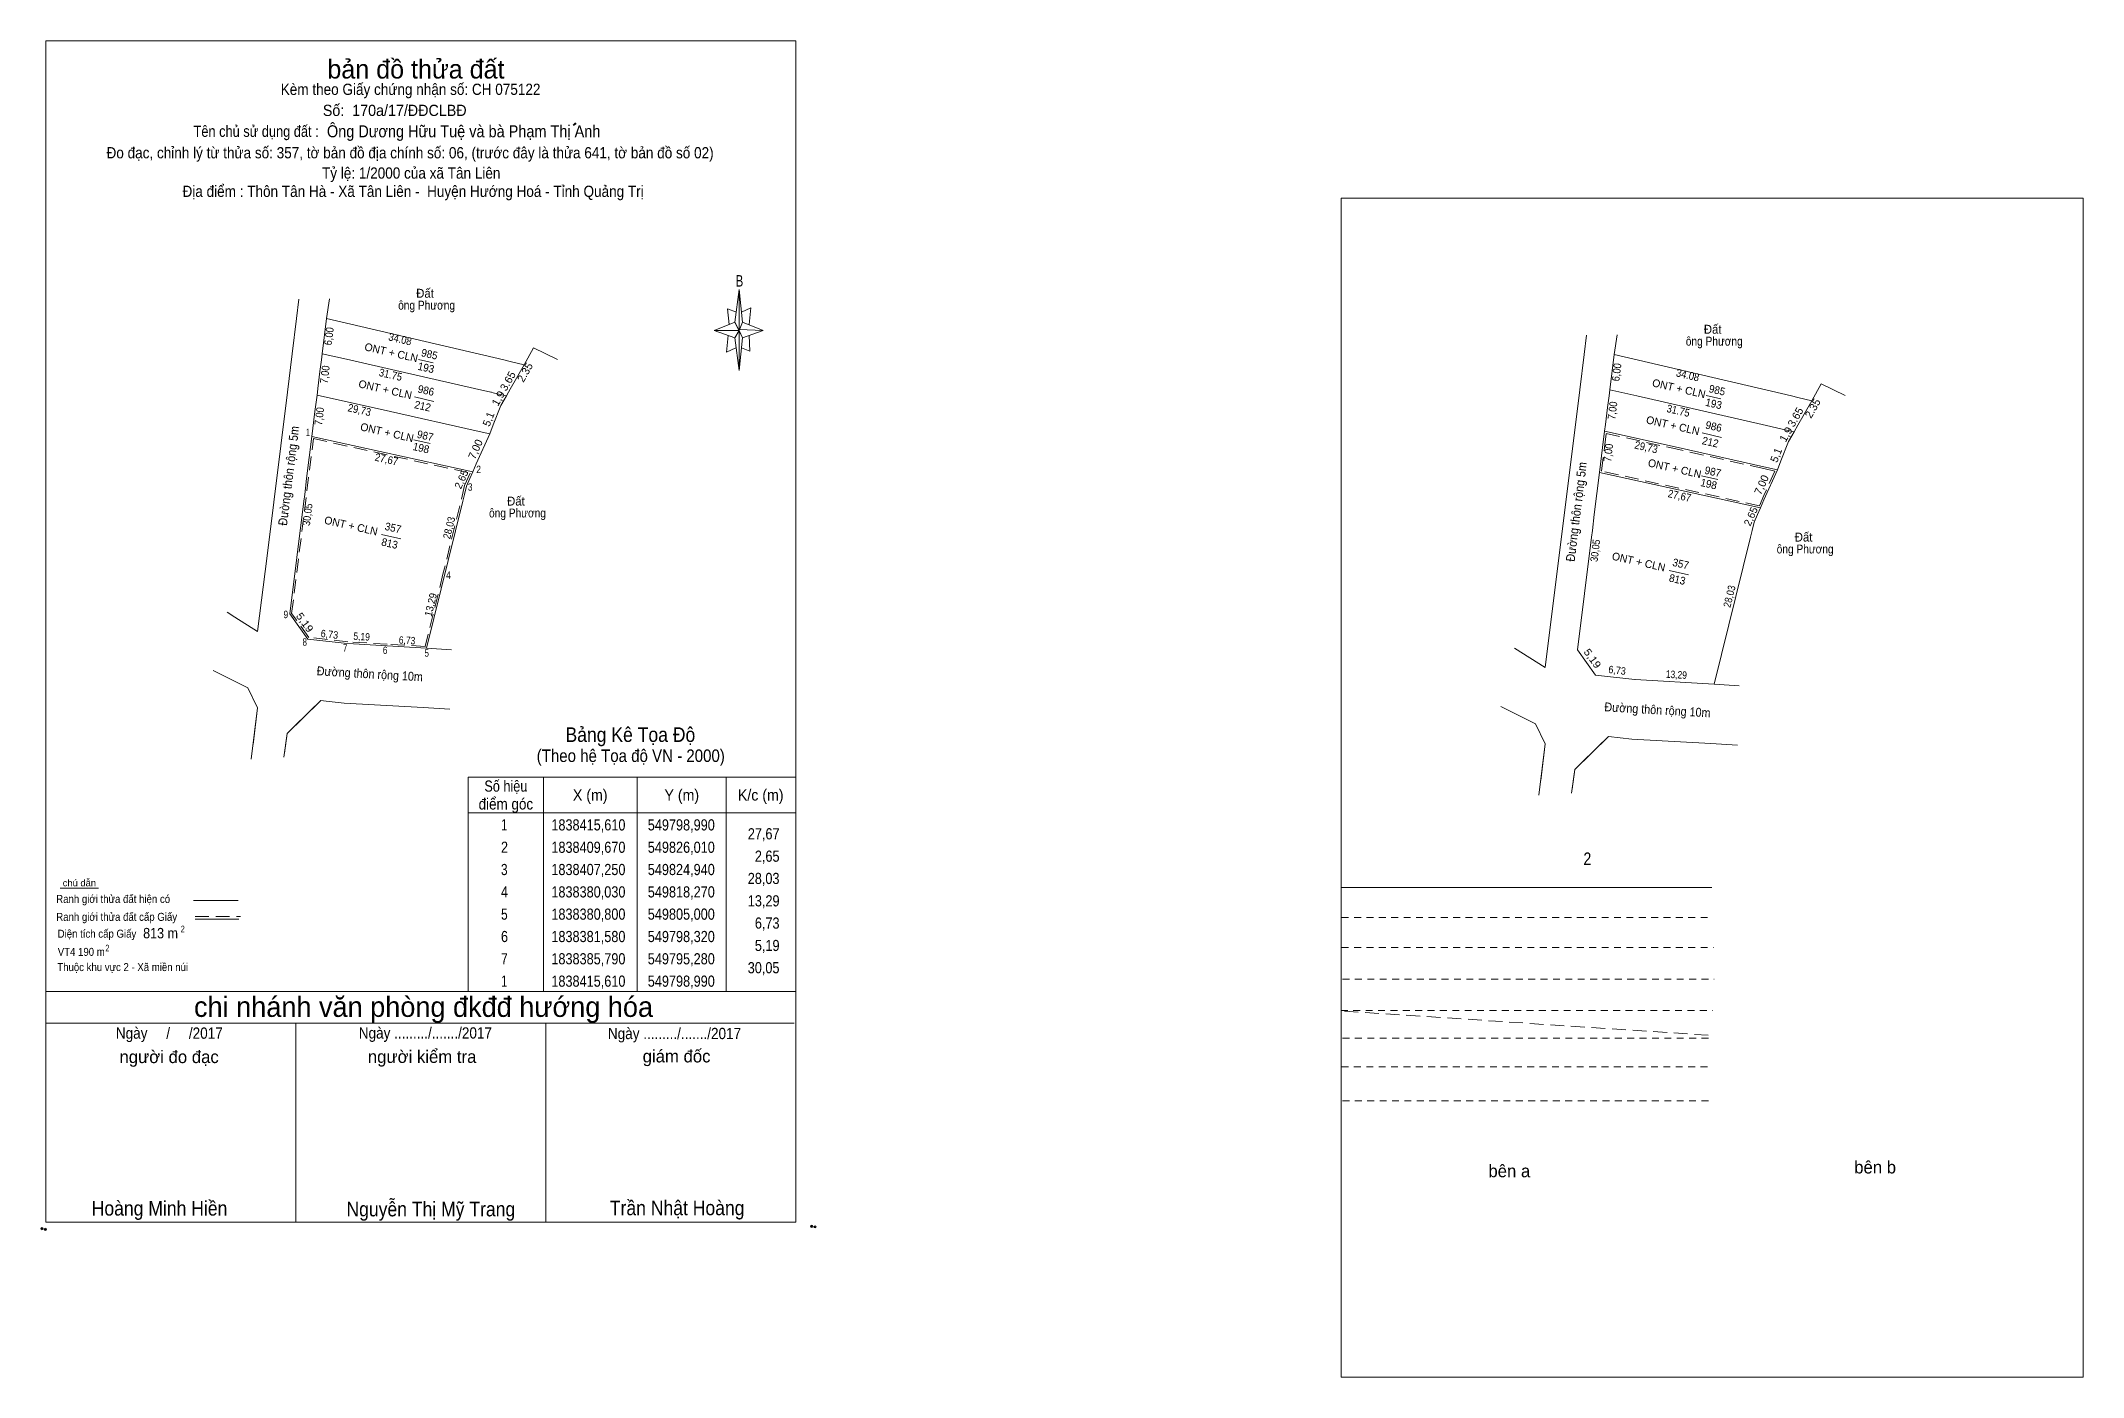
# Model space of a CAD drawing. Header units: metres. Extents: x 549096 to 550117, y 1838258 to 1839031.
# Drawn here: x 549753.5 to 550096.5, y 1838257.5 to 1838482.1 of the extents above; entities that cross this region are included whole.
import ezdxf
from ezdxf.enums import TextEntityAlignment as Align

# ---------------------------------------------------------------- set-up
doc = ezdxf.new("R2010")
doc.units = ezdxf.units.M
doc.header["$LTSCALE"] = 0.77
doc.header["$PDMODE"] = 32
doc.header["$PDSIZE"] = 0.385
for name, pattern in [('DOTTED', [1.5, 0.3, -1.2]), ('MEDIUM_DASHED', [4.5, 3, -1.5]), ('SHORT_DASHED', [2.7, 1.5, -1.2])]:
    doc.linetypes.add(name, pattern=pattern)
for name, color, linetype, lineweight in [('1', 7, 'DOTTED', 13), ('15', 7, 'Continuous', 13), ('17', 7, 'Continuous', 13), ('18', 7, 'Continuous', 13), ('23', 7, 'Continuous', 13), ('63', 7, 'Continuous', 13)]:
    doc.layers.add(name, color=color, linetype=linetype, lineweight=lineweight)

msp = doc.modelspace()

# ---------------------------------------------------------------- hatches: boundary and pattern name
at = {"layer": '17'}
msp.add_hatch(color=256, dxfattribs=at).paths.add_polyline_path([(549842.97, 1838467.93), (549843.26, 1838468.11), (549843.31, 1838468.14), (549843.34, 1838468.2), (549843.32, 1838468.24), (549843.29, 1838468.27), (549843.23, 1838468.25), (549843.17, 1838468.2), (549842.89, 1838467.93)])

# ---------------------------------------------------------------- linework, layer by layer
at = {"layer": '1', "linetype": 'Continuous'}
msp.add_line((549972, 1838339.83), (550034.16, 1838339.83), dxfattribs=at)
at = {"layer": '1', "linetype": 'SHORT_DASHED'}
for p, q in [((549972, 1838334.79), (550034.16, 1838334.79)), ((549972, 1838329.75), (550034.44, 1838329.75)), ((549972.14, 1838324.43), (550034.58, 1838324.43)), ((549971.86, 1838319.18), (550034.3, 1838319.18)), ((549972.14, 1838314.49), (550033.95, 1838314.49)), ((549971.97, 1838309.68), (550033.78, 1838309.68)), ((549972.13, 1838304), (550033.94, 1838304))]:
    msp.add_line(p, q, dxfattribs=at)
at = {"layer": '1', "linetype": 'Continuous'}
msp.add_lwpolyline([(549971.87, 1838455.64), (550096.54, 1838455.64), (550096.54, 1838257.54), (549971.87, 1838257.54)], close=True, dxfattribs=at)
at = {"layer": '1', "linetype": 'MEDIUM_DASHED'}
msp.add_lwpolyline([(549799.25, 1838415.25), (549825.59, 1838409.46), (549824.65, 1838407.35), (549821.01, 1838392.47), (549818.04, 1838380.34), (549811.66, 1838380.72), (549805.03, 1838381.1), (549798.49, 1838381.86), (549795.59, 1838385.87)], close=True, dxfattribs=at)
for points in [[(550016.12, 1838413.75), (550016.42, 1838416.14), (550027.1, 1838413.75), (550042.92, 1838410.21)], [(550042.92, 1838405.7), (550042.15, 1838403.97), (550015.63, 1838409.79), (550016.12, 1838413.75)], [(550042.92, 1838410.21), (550044.75, 1838409.8), (550042.92, 1838405.7)]]:
    msp.add_lwpolyline(points, dxfattribs=at)
at = {"layer": '15'}
for p, q in [((549816.88, 1838428.53), (549819.39, 1838428.01)), ((549816.23, 1838422.26), (549819.47, 1838421.5)), ((550033.19, 1838422.48), (550035.7, 1838421.96)), ((549816.14, 1838415.05), (549818.84, 1838414.42)), ((550032.54, 1838416.21), (550035.78, 1838415.45)), ((550032.45, 1838409), (550035.15, 1838408.37)), ((549810.69, 1838399.17), (549813.93, 1838398.41)), ((550027, 1838393.12), (550030.24, 1838392.36))]:
    msp.add_line(p, q, dxfattribs=at)
at = {"layer": '15', "linetype": 'MEDIUM_DASHED'}
msp.add_line((549972.47, 1838319.05), (550033.74, 1838314.98), dxfattribs=at)
at = {"layer": '15'}
for points in [[(549799.85, 1838422.56), (549799.51, 1838419.8), (549798.99, 1838415.61)], [(550016.16, 1838416.51), (550015.82, 1838413.75), (550015.3, 1838409.56)]]:
    msp.add_lwpolyline(points, dxfattribs=at)
at = {"layer": '17'}
for p, q in [((549870.04, 1838434.84), (549870.74, 1838440.3)), ((549870.04, 1838432.18), (549866.54, 1838433.44)), ((549871.3, 1838432.18), (549870.74, 1838426.72)), ((549871.3, 1838434.84), (549874.8, 1838433.44)), ((549872.42, 1838432.6), (549872.56, 1838429.94)), ((549872.56, 1838429.94), (549871.16, 1838430.5)), ((549763.15, 1838339.71), (549756.7, 1838339.71)), ((549779.1, 1838337.62), (549786.63, 1838337.62)), ((549779.38, 1838334.48), (549786.74, 1838334.48)), ((549754.31, 1838322.36), (549880.31, 1838322.36)), ((549754.31, 1838317.04), (549880.03, 1838317.04)), ((549754.31, 1838317.04), (549880.03, 1838317.04)), ((549754.31, 1838317.04), (549880.03, 1838317.04)), ((549796.31, 1838283.58), (549796.31, 1838317.04)), ((549838.31, 1838283.58), (549838.31, 1838317.04))]:
    msp.add_line(p, q, dxfattribs=at)
at = {"layer": '17', "linetype": 'MEDIUM_DASHED'}
msp.add_line((549779.38, 1838334.93), (549787, 1838334.93), dxfattribs=at)
at = {"layer": '17'}
for points in [[(549754.31, 1838482.1), (549880.31, 1838482.1), (549880.31, 1838283.58), (549754.31, 1838283.58)], [(549842.97, 1838467.93), (549843.26, 1838468.11), (549843.31, 1838468.14), (549843.34, 1838468.2), (549843.32, 1838468.24), (549843.29, 1838468.27), (549843.23, 1838468.25), (549843.17, 1838468.2), (549842.89, 1838467.93)], [(549870.74, 1838440.3), (549871.3, 1838434.84), (549870.74, 1838433.44)], [(549870.74, 1838433.44), (549866.54, 1838433.44), (549870.04, 1838434.84), (549871.3, 1838432.18), (549874.8, 1838433.44), (549870.74, 1838433.58)], [(549870.74, 1838433.44), (549870.74, 1838426.72), (549870.04, 1838432.18)]]:
    msp.add_lwpolyline(points, close=True, dxfattribs=at)
for points in [[(549870.32, 1838436.52), (549868.78, 1838437.08), (549869.06, 1838434.42)], [(549871.16, 1838436.52), (549872.7, 1838437.22), (549872.42, 1838434.42)], [(549870.74, 1838433.44), (549870.04, 1838434.84), (549866.54, 1838433.44)], [(549868.92, 1838432.6), (549868.64, 1838429.8), (549870.18, 1838430.5)], [(549870.74, 1838433.44), (549871.3, 1838432.18), (549874.8, 1838433.44)], [(549880.31, 1838283.58), (549754.31, 1838283.58), (549754.31, 1838317.04)]]:
    msp.add_lwpolyline(points, dxfattribs=at)
for p in [(549753.65, 1838282.49), (549754.21, 1838282.4), (549882.97, 1838282.88), (549883.53, 1838282.8)]:
    msp.add_point(p, dxfattribs=at)
at = {"layer": '18'}
for p, q in [((549796.82, 1838438.67), (549796.42, 1838435.45)), ((549796.42, 1838435.45), (549795.68, 1838429.5)), ((549801.45, 1838435.46), (549800.71, 1838429.51)), ((550013.13, 1838432.62), (550012.73, 1838429.4)), ((549794.88, 1838423.06), (549795.68, 1838429.5)), ((549800.71, 1838429.51), (549800.58, 1838428.47)), ((549800.71, 1838429.51), (549805.28, 1838428.47)), ((549831.26, 1838428.47), (549832.31, 1838428.22)), ((549832.31, 1838428.22), (549834.63, 1838427.68)), ((549834.63, 1838427.68), (549836.23, 1838430.51)), ((549834.63, 1838427.68), (549836.23, 1838430.51)), ((549834.63, 1838427.68), (549836.23, 1838430.51)), ((549836.23, 1838430.51), (549840.27, 1838428.53)), ((550012.73, 1838429.4), (550011.99, 1838423.45)), ((550017.76, 1838429.41), (550017.02, 1838423.46)), ((549832.31, 1838423.59), (549834.63, 1838427.68)), ((549794.88, 1838423.04), (549794.88, 1838423.06)), ((549799.91, 1838423.04), (549799.85, 1838422.56)), ((549799.85, 1838422.56), (549812.17, 1838419.8)), ((549829.14, 1838423.04), (549829.45, 1838422.97)), ((549829.45, 1838422.97), (549830.9, 1838422.64)), ((549830.9, 1838422.64), (549831.67, 1838422.46)), ((549830.9, 1838421.1), (549831.67, 1838422.46)), ((549831.67, 1838422.46), (549832, 1838423.04)), ((549832, 1838423.04), (549832.01, 1838423.06)), ((549832.01, 1838423.06), (549832.31, 1838423.59)), ((550006.19, 1838376.79), (550011.99, 1838423.45)), ((550017.02, 1838423.46), (550016.89, 1838422.42)), ((550017.02, 1838423.46), (550021.59, 1838422.42)), ((550047.57, 1838422.42), (550048.62, 1838422.17)), ((550048.62, 1838422.17), (550050.94, 1838421.63)), ((550048.62, 1838417.54), (550050.94, 1838421.63)), ((550050.94, 1838421.63), (550052.54, 1838424.46)), ((550050.94, 1838421.63), (550052.54, 1838424.46)), ((550050.94, 1838421.63), (550052.54, 1838424.46)), ((550052.54, 1838424.46), (550056.58, 1838422.48)), ((549812.17, 1838419.8), (549826.61, 1838416.56)), ((549829.45, 1838417.55), (549830.75, 1838420.83)), ((549830.75, 1838420.83), (549830.9, 1838421.1)), ((549798.11, 1838408.57), (549798.99, 1838415.61)), ((549798.99, 1838415.61), (549826.01, 1838409.67)), ((549826.61, 1838416.56), (549828.86, 1838416.06)), ((549826.61, 1838411.02), (549828.86, 1838416.06)), ((549828.86, 1838416.06), (549829.45, 1838417.55)), ((550016.3, 1838417.63), (550016.16, 1838416.51)), ((550016.16, 1838416.51), (550028.48, 1838413.75)), ((550042.62, 1838417.63), (550045.76, 1838416.92)), ((550045.76, 1838416.92), (550047.21, 1838416.59)), ((550045.76, 1838411.5), (550047.06, 1838414.78)), ((550047.06, 1838414.78), (550047.21, 1838415.05)), ((550047.21, 1838416.59), (550047.98, 1838416.41)), ((550047.21, 1838415.05), (550047.98, 1838416.41)), ((550047.98, 1838416.41), (550048.62, 1838417.54)), ((549826.01, 1838409.67), (549826.61, 1838411.02)), ((550028.48, 1838413.75), (550042.92, 1838410.51)), ((550045.17, 1838410.01), (550045.76, 1838411.5)), ((550014.42, 1838402.52), (550015.3, 1838409.56)), ((550015.3, 1838409.56), (550042.32, 1838403.62)), ((550042.92, 1838410.51), (550045.17, 1838410.01)), ((550042.92, 1838404.97), (550045.17, 1838410.01)), ((549795.28, 1838385.79), (549797.64, 1838404.76)), ((549818.27, 1838380.03), (549824.33, 1838404.76)), ((550042.32, 1838403.62), (550042.92, 1838404.97)), ((550011.59, 1838379.74), (550013.95, 1838398.71)), ((550034.58, 1838373.98), (550040.64, 1838398.71)), ((549805, 1838380.8), (549818.27, 1838380.03)), ((549822.42, 1838379.79), (549818.27, 1838380.03)), ((550001.04, 1838380.07), (550006.19, 1838376.79)), ((549782.43, 1838376.28), (549788.22, 1838373.38)), ((550021.31, 1838374.75), (550034.58, 1838373.98)), ((550038.73, 1838373.74), (550034.58, 1838373.98)), ((549800.5, 1838371.25), (549801.41, 1838371.15)), ((549801.41, 1838371.15), (549804.42, 1838370.82)), ((549804.42, 1838370.82), (549817.69, 1838370.05)), ((549822.16, 1838369.79), (549817.7, 1838370.05)), ((549998.74, 1838370.23), (550004.53, 1838367.33)), ((550016.81, 1838365.2), (550020.73, 1838364.77)), ((550020.73, 1838364.77), (550034, 1838364)), ((550038.47, 1838363.74), (550034.01, 1838364))]:
    msp.add_line(p, q, dxfattribs=at)
for points in [[(549801.93, 1838438.74), (549801.45, 1838435.46), (549831.26, 1838428.47)], [(550018.24, 1838432.69), (550017.76, 1838429.41), (550047.57, 1838422.42)], [(549800.58, 1838428.47), (549800.34, 1838426.52), (549799.99, 1838423.68)], [(549805.28, 1838428.47), (549813.84, 1838426.52), (549826.31, 1838423.68)], [(549789.88, 1838382.84), (549791.46, 1838395.54), (549794.88, 1838423.04)], [(549799.99, 1838423.68), (549799.91, 1838423.06), (549799.91, 1838423.04)], [(549826.31, 1838423.68), (549829.05, 1838423.06), (549829.14, 1838423.04)], [(550016.89, 1838422.42), (550016.65, 1838420.47), (550016.3, 1838417.63)], [(550021.59, 1838422.42), (550030.15, 1838420.47), (550042.62, 1838417.63)], [(549797.64, 1838404.76), (549797.78, 1838405.89), (549798.11, 1838408.57)], [(549824.94, 1838407.25), (549825.52, 1838408.57), (549826.01, 1838409.67)], [(549824.33, 1838404.76), (549824.61, 1838405.89), (549824.94, 1838407.25)], [(550013.95, 1838398.71), (550014.09, 1838399.84), (550014.42, 1838402.52)], [(550040.64, 1838398.71), (550040.92, 1838399.84), (550041.25, 1838401.2)], [(550041.25, 1838401.2), (550041.83, 1838402.52), (550042.32, 1838403.62)], [(549784.73, 1838386.12), (549786.06, 1838385.27), (549789.88, 1838382.84)], [(549795.28, 1838385.79), (549798.32, 1838381.58), (549804.93, 1838380.8)], [(550011.59, 1838379.74), (550014.63, 1838375.53), (550021.24, 1838374.75)]]:
    msp.add_lwpolyline(points, dxfattribs=at)
at = {"layer": '23'}
for p, q in [((549788.23, 1838373.38), (549789.88, 1838369.99)), ((549789.88, 1838369.99), (549788.8, 1838361.37)), ((549789.88, 1838369.99), (549789.08, 1838363.64)), ((549789.88, 1838369.99), (549789.11, 1838363.84)), ((549800.5, 1838371.25), (549800.4, 1838371.15)), ((550004.54, 1838367.33), (550006.19, 1838363.94)), ((550006.19, 1838363.94), (550005.11, 1838355.32)), ((550006.19, 1838363.94), (550005.39, 1838357.59)), ((550006.19, 1838363.94), (550005.42, 1838357.79))]:
    msp.add_line(p, q, dxfattribs=at)
for points in [[(549799.5, 1838370.27), (549794.84, 1838365.69), (549794.3, 1838361.72)], [(549800.4, 1838371.15), (549794.84, 1838365.69), (549794.4, 1838362.4)], [(550015.81, 1838364.22), (550011.15, 1838359.64), (550010.61, 1838355.67)], [(550016.81, 1838365.2), (550011.15, 1838359.64), (550010.71, 1838356.35)]]:
    msp.add_lwpolyline(points, dxfattribs=at)
at = {"layer": '63'}
for p, q in [((549837.87, 1838358.36), (549837.87, 1838322.36)), ((549853.61, 1838358.36), (549853.61, 1838322.36)), ((549868.61, 1838358.36), (549868.61, 1838322.36)), ((549825.27, 1838352.36), (549880.31, 1838352.36))]:
    msp.add_line(p, q, dxfattribs=at)
msp.add_lwpolyline([(549825.27, 1838358.36), (549880.31, 1838358.36), (549880.31, 1838322.36), (549825.27, 1838322.36)], close=True, dxfattribs=at)

# ---------------------------------------------------------------- texts
at = {"layer": '1', "width": 0.85}
msp.add_text('2', height=2.1, dxfattribs=at).set_placement((550013.25, 1838343.61), align=Align.CENTER)
at = {"layer": '1'}
for s, p in [('bên a', (550000.145, 1838291.14)), ('bên b', (550061.595, 1838291.77))]:
    msp.add_text(s, height=2.1, dxfattribs=at).set_placement(p, align=Align.CENTER)
at = {"layer": '15'}
for p in [(549812.1807, 1838429.096), (549811.1707, 1838422.886), (550028.4907, 1838423.046), (550027.4807, 1838416.836), (549811.4707, 1838415.656), (550027.7807, 1838409.606), (549805.4207, 1838399.976), (550021.7307, 1838393.926)]:
    msp.add_text('ONT + CLN', height=1.3, rotation=347.17, dxfattribs=at).set_placement(p, align=Align.CENTER)
at = {"layer": '17'}
for s, height, p in [('bản đồ thửa đất', 3.15, (549816.47, 1838475.77)), ('chi nhánh văn phòng đkđđ hướng hóa', 3.402, (549817.745, 1838318.08)), ('người đo đạc', 2.1, (549775.005, 1838310.32)), ('người kiểm tra', 2.1, (549817.505, 1838310.35)), ('giám đốc', 2.1, (549860.255, 1838310.43))]:
    msp.add_text(s, height=height, dxfattribs=at).set_placement(p, align=Align.CENTER)
for s, height, width, p in [('Kèm theo Giấy chứng nhận số: CH 075122', 1.89, 0.9, (549815.57, 1838473.01)), ('Số:  170a/17/ĐĐCLBĐ', 1.89, 0.95, (549812.905, 1838469.47)), ('Tên chủ sử dụng đất :', 1.89, 0.85, (549789.62, 1838465.96)), ('Đo đạc, chỉnh lý từ thửa số: 357, tờ bản đồ địa chính số: 06, (trước đây là thửa 641, tờ bản đồ số 02)', 1.89, 0.9, (549815.485, 1838462.35)), ('Tỷ lệ: 1/2000 của xã Tân Liên', 1.89, 0.9, (549815.675, 1838458.94)), ('Địa điểm : Thôn Tân Hà - Xã Tân Liên -  Huyện Hướng Hoá - Tỉnh Quảng Trị ', 1.89, 0.9, (549816.31, 1838455.87)), ('B', 1.929, 0.75, (549870.81, 1838440.8)), ('Bảng Kê Tọa Độ', 2.45, 0.9, (549852.49, 1838364.29)), ('(Theo hệ Tọa độ VN - 2000)', 2.1, 0.9, (549852.555, 1838360.92)), ('chú dẫn', 1.12, 1.05, (549759.93, 1838340.03)), ('Ranh giới thửa đất hiện có ', 1.344, 0.9, (549765.83, 1838337.23)), ('Ranh giới thửa đất cấp Giấy', 1.344, 0.9, (549766.195, 1838334.22)), ('Diện tích cấp Giấy ', 1.344, 0.9, (549763.11, 1838331.39)), ('2', 1.12, 0.8, (549777.29, 1838332.29)), ('VT4 190 m ', 1.34, 0.9, (549760.47, 1838328.34)), ('2', 1.12, 0.8, (549764.64, 1838329.08)), ('Thuộc khu vực 2 - Xã miền núi', 1.34, 0.9, (549767.205, 1838325.78)), ('Ngày     /     /2017', 1.89, 0.9, (549775.04, 1838314.41)), ('Ngày ........./......./2017', 1.89, 0.9, (549818.055, 1838314.44)), ('Ngày ........./......./2017', 1.89, 0.9, (549859.905, 1838314.35)), ('Nguyễn Thị Mỹ Trang', 2.45, 0.9, (549818.97, 1838284.56)), ('Hoàng Minh Hiền', 2.45, 0.9, (549773.395, 1838284.69)), ('Trần Nhật Hoàng', 2.45, 0.9, (549860.35, 1838284.76))]:
    msp.add_text(s, height=height, dxfattribs=dict(at, width=width)).set_placement(p, align=Align.CENTER)
at = {"layer": '17', "width": 0.9}
msp.add_text('Ông Dương Hữu Tuệ và bà Phạm Thị Anh', height=2.02, dxfattribs=at).set_placement((549801.52, 1838465.89))
at = {"layer": '63'}
for s, height, width, p in [('ông Phương', 1.5, 0.85, (549818.26, 1838436.93)), ('Đất ', 1.5, 0.95, (549818.26, 1838438.93)), ('ông Phương', 1.5, 0.85, (550034.57, 1838430.88)), ('Đất ', 1.5, 0.95, (550034.57, 1838432.88)), ('Đất ', 1.5, 0.95, (549833.53, 1838404.01)), ('ông Phương', 1.5, 0.85, (549833.53, 1838402.01)), ('ông Phương', 1.5, 0.85, (550049.84, 1838395.96)), ('Đất ', 1.5, 0.95, (550049.84, 1838397.96)), ('Số hiệu', 1.875, 0.85, (549831.575, 1838355.93)), ('X (m)', 1.875, 0.95, (549845.745, 1838354.43)), ('Y (m)', 1.875, 0.95, (549861.125, 1838354.43)), ('K/c (m)', 1.875, 0.95, (549874.385, 1838354.43)), ('điểm góc', 1.875, 0.9, (549831.575, 1838352.93)), (' 1', 1.875, 0.75, (549831.04, 1838349.41)), ('1838415,610', 1.875, 0.85, (549845.44, 1838349.41)), ('549798,990', 1.875, 0.85, (549861.045, 1838349.41)), (' 2', 1.875, 0.85, (549831.05, 1838345.65)), ('1838409,670', 1.875, 0.85, (549845.44, 1838345.65)), ('549826,010', 1.875, 0.85, (549861.045, 1838345.65)), (' 3', 1.875, 0.8, (549831.03, 1838341.91)), ('1838407,250', 1.875, 0.85, (549845.44, 1838341.91)), ('549824,940', 1.875, 0.85, (549861.045, 1838341.91)), (' 4', 1.875, 0.85, (549831.035, 1838338.15)), ('1838380,030', 1.875, 0.85, (549845.44, 1838338.15)), ('549818,270', 1.875, 0.85, (549861.045, 1838338.15)), (' 5', 1.875, 0.8, (549831.045, 1838334.41)), ('1838380,800', 1.875, 0.85, (549845.44, 1838334.41)), ('549805,000', 1.875, 0.85, (549861.045, 1838334.41)), ('813 m', 1.75, 0.9, (549773.57, 1838331.28)), (' 6', 1.875, 0.85, (549831.05, 1838330.65)), ('1838381,580', 1.875, 0.85, (549845.44, 1838330.65)), ('549798,320', 1.875, 0.85, (549861.045, 1838330.65)), (' 7', 1.875, 0.8, (549831.05, 1838326.91)), ('1838385,790', 1.875, 0.85, (549845.44, 1838326.91)), ('549795,280', 1.875, 0.85, (549861.045, 1838326.91)), (' 1', 1.875, 0.75, (549831.04, 1838323.15)), ('1838415,610', 1.875, 0.85, (549845.44, 1838323.15)), ('549798,990', 1.875, 0.85, (549861.045, 1838323.15))]:
    msp.add_text(s, height=height, dxfattribs=dict(at, width=width)).set_placement(p, align=Align.CENTER)
for s, height, rotation, width, p in [('6,00', 1.3, 82.911, 0.9, (549802.4909, 1838432.3848)), ('34.08', 1.3, 346.803, 0.9, (549813.6666, 1838431.3389)), ('985', 1.3, 347.17, 0.95, (549818.6007, 1838428.8147)), ('7,00', 1.3, 82.959, 0.9, (549801.809, 1838425.9503)), ('31.75', 1.3, 347.17, 0.9, (549812.0707, 1838425.3635)), ('193', 1.3, 347.17, 0.95, (549818.0207, 1838426.537)), ('6,00', 1.3, 82.911, 0.9, (550018.8009, 1838426.3348)), ('34.08', 1.3, 346.803, 0.9, (550029.9716, 1838425.29)), ('212', 1.3, 347.17, 0.95, (549817.4557, 1838420.0913)), ('986', 1.3, 347.17, 0.95, (549818.0257, 1838422.7213)), ('1,9', 1.3, 60.559, 1.05, (549830.866, 1838421.6955)), ('7,00', 1.3, 82.959, 0.9, (550018.119, 1838419.9003)), ('193', 1.3, 347.17, 0.95, (550034.3307, 1838420.487)), ('985', 1.3, 347.17, 0.95, (550034.9107, 1838422.7647)), ('7,00', 1.3, 82.946, 0.9, (549800.8793, 1838418.9302)), ('29,73', 1.3, 347.371, 0.9, (549806.8429, 1838419.4424)), ('31.75', 1.3, 347.17, 0.9, (550028.3807, 1838419.3135)), ('986', 1.3, 347.17, 0.95, (550034.3407, 1838416.6701)), ('Đường thôn rộng 5m', 1.5, 82.907, 0.9, (549795.8324, 1838408.9174)), ('198', 1.3, 347.17, 0.95, (549817.1907, 1838413.0547)), ('987', 1.3, 347.17, 0.95, (549817.8907, 1838415.1147)), ('29,73', 1.3, 347.371, 0.9, (550022.9929, 1838413.1824)), ('212', 1.3, 347.17, 0.95, (550033.7707, 1838414.0401)), ('1,9', 1.3, 60.559, 1.05, (550047.1761, 1838415.6455)), ('27,67', 1.3, 347.601, 0.9, (549811.3904, 1838411.149)), ('Đường thôn rộng 5m', 1.5, 82.907, 0.9, (550012.1424, 1838402.8674)), ('7,00', 1.3, 82.946, 0.9, (550017.4093, 1838412.8102)), ('198', 1.3, 347.17, 0.95, (550033.5007, 1838407.0047)), ('987', 1.3, 347.17, 0.95, (550034.2007, 1838409.0647)), ('30,05', 1.25, 82.908, 0.9, (549798.8805, 1838402.4128)), ('27,67', 1.3, 347.601, 0.9, (550028.6004, 1838405.029)), ('357', 1.3, 347.17, 0.95, (549812.4907, 1838399.6347)), ('28,03', 1.25, 76.232, 0.9, (549822.6398, 1838400.1263)), ('813', 1.3, 347.17, 0.95, (549811.9107, 1838397.007)), ('30,05', 1.25, 82.908, 0.9, (550015.1905, 1838396.3628)), ('357', 1.3, 347.17, 0.95, (550028.8007, 1838393.5847)), ('813', 1.3, 347.17, 0.95, (550028.2207, 1838390.957)), ('28,03', 1.25, 76.232, 0.9, (550037.7198, 1838388.5963)), ('13,29', 1.25, 76.232, 0.95, (549819.5559, 1838387.1913)), ('5,19', 1.25, 305.833, 1.1, (549797.2889, 1838383.9959)), ('6,73', 1.25, 353.34, 0.9, (549801.8725, 1838381.7627)), ('5,19', 1.25, 356.679, 0.85, (549807.3188, 1838381.3771)), ('6,73', 1.25, 356.679, 0.85, (549814.9438, 1838380.7385)), ('Đường thôn rộng 10m', 1.5, 356.679, 0.9, (549808.6766, 1838374.9748)), ('5,19', 1.25, 305.833, 1.1, (550013.5989, 1838377.9458)), ('6,73', 1.25, 353.34, 0.9, (550018.1825, 1838375.7127)), ('13,29', 1.25, 356.679, 0.85, (550028.1688, 1838374.9733)), ('Đường thôn rộng 10m', 1.5, 356.679, 0.9, (550024.9866, 1838368.9248))]:
    msp.add_text(s, height=height, rotation=rotation, dxfattribs=dict(at, width=width)).set_placement(p, align=Align.CENTER)
for s, height, rotation, p in [('3.65', 1.3, 60.436, (549832.473, 1838424.6043)), ('2.35', 1.3, 60.436, (549835.363, 1838426.0743)), ('2.35', 1.3, 60.436, (550051.673, 1838420.0243)), ('5,1', 1.3, 68.385, (549829.2599, 1838418.2956)), ('3.65', 1.3, 60.436, (550048.783, 1838418.5543)), ('7,00', 1.3, 65.963, (549827.066, 1838413.2153)), ('5,1', 1.3, 68.385, (550045.5699, 1838412.2456)), ('2,65', 1.25, 66.147, (549824.6809, 1838408.1673)), ('7,00', 1.3, 65.963, (550043.106, 1838407.2353)), ('2,65', 1.25, 66.147, (550041.2809, 1838401.9373))]:
    msp.add_text(s, height=height, rotation=rotation, dxfattribs=at).set_placement(p, align=Align.CENTER)
for s, height, width, p in [(' 1', 1.25, 0.75, (549798.67, 1838415.69)), (' 3', 1.25, 0.8, (549825.95, 1838406.5)), (' 2', 1.25, 0.85, (549827.39, 1838409.46)), (' 4', 1.25, 0.85, (549822.32, 1838391.69)), (' 9', 1.25, 0.85, (549795.01, 1838385.08)), (' 8', 1.25, 0.8, (549798.16, 1838380.45)), (' 7', 1.25, 0.8, (549804.95, 1838379.45)), (' 6', 1.25, 0.85, (549811.69, 1838379.07)), (' 5', 1.25, 0.8, (549818.65, 1838378.61)), ('27,67', 1.875, 0.85, (549877.55, 1838347.91)), ('2,65', 1.875, 0.85, (549877.55, 1838344.15)), ('28,03', 1.875, 0.85, (549877.54, 1838340.41)), ('13,29', 1.875, 0.85, (549877.55, 1838336.65)), ('6,73', 1.875, 0.85, (549877.55, 1838332.91)), ('5,19', 1.875, 0.85, (549877.55, 1838329.15)), ('30,05', 1.875, 0.85, (549877.54, 1838325.41))]:
    msp.add_text(s, height=height, dxfattribs=dict(at, width=width)).set_placement(p, align=Align.RIGHT)

doc.saveas('drawing.dxf')
